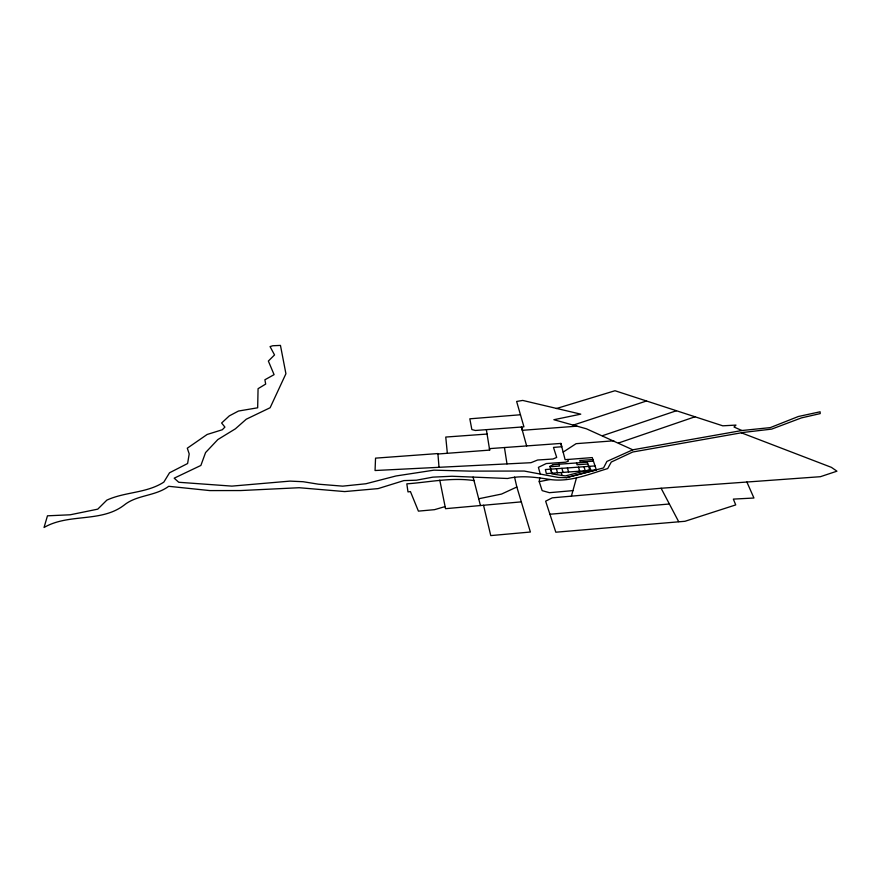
<?xml version="1.0" encoding="UTF-8"?>
<svg xmlns="http://www.w3.org/2000/svg" width="881" height="881" viewBox="0 0 881 881"><rect width="100%" height="100%" fill="white"/><g stroke="black" fill="none" stroke-linecap="round" stroke-linejoin="round"><path stroke-width="1.32" d="M572.936 490.618L549.414 492.688L542.167 490.629L539.227 481.665L539.756 477.755M571.395 496.157L576.57 477.535M563.146 452.107L576.108 443.672L613.804 440.797M514.559 477.084L516.839 487.006L501.509 494.076L478.691 498.767M632.778 449.806L606.899 461.435L603.54 467.921L566.23 477.678L558.521 477.48L524.228 471.049L469.848 471.115L433.937 470.157L396.01 475.971L365.901 483.757L342.687 486.147L318.382 484.187L303.13 481.72L289.992 481.114L231.89 486.114L178.744 482.27L174.185 478.174L200.879 465.443L205.57 452.57L217.827 439.575L235.381 428.827L246.284 419.191L270.126 407.738L285.918 373.731L280.455 345.407L272.725 345.759L270.06 346.596L274.531 354.944L268.364 361.056L274.079 374.645L264.895 379.777L265.677 384.083L258.067 388.686L257.67 407.793L238.476 411.042L229.313 415.876L221.627 423.012L224.908 427.098L222.309 429.741L207.123 434.487L187.301 448.198L189.206 453.924L187.609 463.516L169.537 472.778L163.833 482.116C146.62 493.305 125.157 491.697 106.843 500.133L97.758 509.152L70.194 514.79L47.464 515.814L44.05 527.477C68.883 513.072 101.15 522.862 124.177 505.077C136.918 494.737 155.342 496.3 168.712 486.301L209.832 490.585L240.667 490.552L299.166 487.722L344.691 491.576L378.092 488.603L403.894 480.597L416.482 480.2L432.89 477.139L451.997 476.247L507.621 478.493C521.508 475.222 536.166 477.26 550.096 479.506C569.952 482.325 589.026 474.154 607.703 468.571L611.282 462.04L632.745 452.008L743.696 432.384L771.668 429.113L801.413 417.902L820.211 413.596L820.112 411.79L798.351 416.504L770.291 427.615L741.879 430.523L632.778 449.806L586.383 428.783L553.863 419.719L580.766 414.158L522.708 400.426L516.629 401.461L523.931 426.833L475.388 430.479L471.853 429.565L469.826 418.816L520.462 414.764M618.462 443.011L695.021 416.779M602.648 435.632L676.454 410.733M573.223 425.116L646.522 400.987M556.374 408.542L615.015 390.735L722.772 425.82L735.965 425.083L734.016 427.021L741.879 430.523M445.114 506.586L434.509 509.67L418.409 511.123L410.436 491.587L407.991 491.906L406.824 483.845C429.19 482.215 451.358 477.249 474 480.574M566.23 477.678L596.382 470.014L592.263 457.58L565.117 459.684L560.9 443.429L489.418 448.638L489.66 450.103L437.945 454.001M539.227 481.665L550.096 479.506M521.31 501.862L445.533 508.678L439.784 480.123M741.339 432.802L831.411 467.359L836.95 471.181L820.398 476.698L661.102 488.25L552.266 497.842L545.636 501.179L555.812 532.201L684.978 521.288L735.723 504.912L733.355 499.109L753.938 498.018L746.879 482.028M549.92 514.24L669.384 503.998M577 426.162L522.312 430.313L521.409 427.054L526.64 445.929M592.913 459.541L579.808 460.499L580.293 462.085L593.442 461.126M550.052 466.754L559.49 466.06L558.983 464.221M587.858 463.99L577.066 464.783L576.515 462.943M595.027 465.917L545.372 469.54L546.363 473.615L596.371 469.969M487.083 434.047L445.753 437.053L447.339 453.297M661.102 488.25L678.656 521.64M589.499 466.313L590.81 470.377M583.982 466.721L585.248 470.784M578.465 467.128L579.698 471.203M579.015 471.247L579.368 472.392M516.839 487.006L530.384 532.025L490.761 535.593L483.537 505.265M567.419 467.932L568.586 472.007M540.262 474.055L538.412 467.348L546.275 463.549L565.756 462.184L568.3 461.248L567.827 459.475M561.913 468.329L563.025 472.403M561.241 472.546L562.023 475.454M556.396 468.736L557.475 472.8M560.9 443.429L561.759 446.744L553.488 447.405L556.693 457.426L552.982 459.012L537.619 460.014L530.957 462.701L375.053 470.52L375.548 458.142L437.912 453.561L439.013 467.315M473.097 477.095L480.442 505.54M550.878 469.133L551.913 473.207M486.367 429.664L489.66 450.103M504.45 447.537L506.993 463.902M553.268 464.639L549.931 466.258L551.88 473.923L565.349 475.949L589.697 469.76L587.264 462.162L553.268 464.639"/></g></svg>
